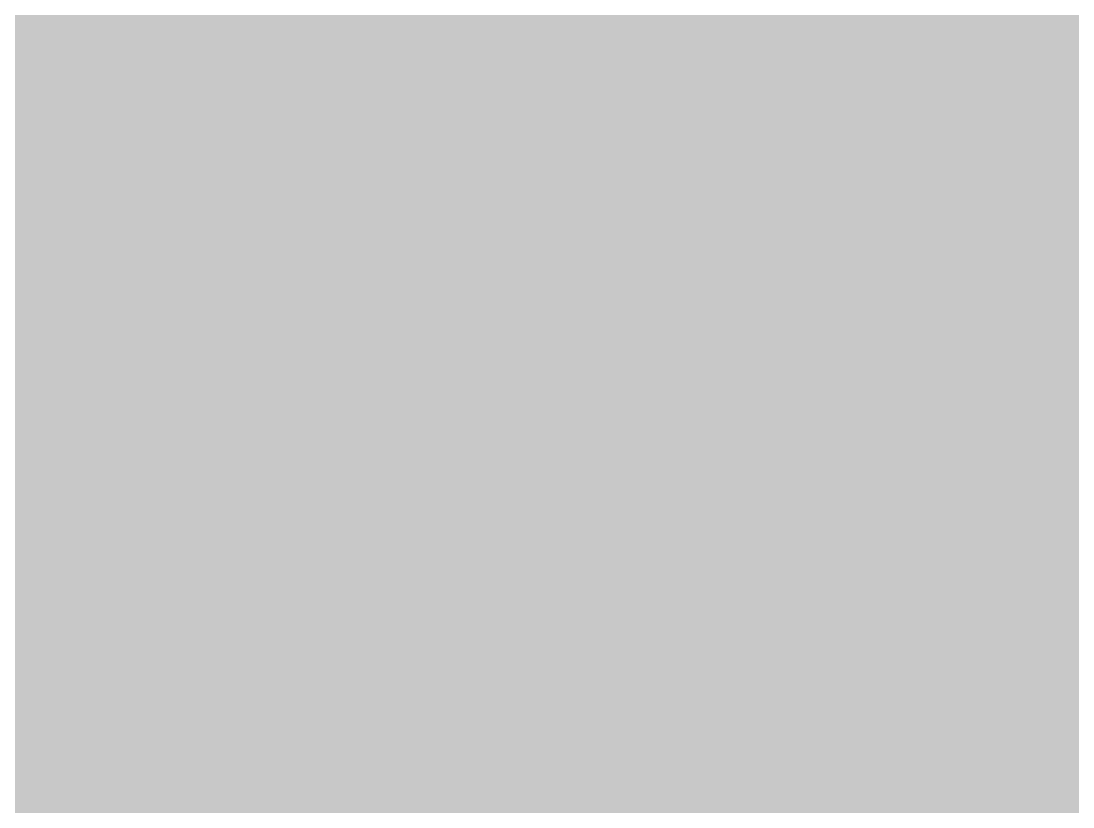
# Model space of a CAD drawing. Header units: metres. Extents: x 320712 to 330859, y 7395954 to 7410037.
# Drawn here: x 324585.9979 to 324586.2649, y 7398345.4263 to 7398345.6258 of the extents above; entities that cross this region are included whole.
import ezdxf

# ---------------------------------------------------------------- set-up
doc = ezdxf.new("R2010")
doc.units = ezdxf.units.M
for name, color, linetype, lineweight in [('_AUX-PLATAFORMA EXISTENTE', 252, 'Continuous', 25), ('U-HZ-EIXO LINHA-TESTE', 130, 'TESTE_LINE', 30), ('U-HZ-EIXO PATIO', 200, 'PATIO_LINE', 30)]:
    doc.layers.add(name, color=color, linetype=linetype, lineweight=lineweight)
for name, color, linetype in [('_EDIFICACOES_PATIO_LAPA', 30, 'Continuous'), ('_LIMITE CONCESS', 30, 'CONC_LINE'), ('F-HATCH-MRS', 91, 'Continuous')]:
    doc.layers.add(name, color=color, linetype=linetype)
doc.styles.get("Standard").update_dxf_attribs({"font": 'arial.ttf'})
doc.linetypes.add('CONC_LINE', pattern='A,3.5,-0.25,["CONC",Standard,S=0.175,R=0,X=-0.05,Y=-0.1],-0.75', length=4.5)
doc.linetypes.add('ESTACIONAMENTO_LINE', pattern='A,3.5,-0.25,["ESTAC",Standard,S=0.175,R=0,X=-0.05,Y=-0.1],-0.9', length=4.65)
doc.linetypes.add('PATIO_LINE', pattern='A,3.5,-0.25,["PATIO",Standard,S=0.175,R=0,X=-0.05,Y=-0.1],-0.9', length=4.65)
doc.linetypes.add('TESTE_LINE', pattern='A,3.5,-0.25,["LINHA-TESTE",Standard,S=0.175,R=0,X=-0.05,Y=-0.1],-1.7', length=5.45)

# ---------------------------------------------------------------- blocks, each defined once
blk = doc.blocks.new('Pátio Lapa')
at = {"layer": '_EDIFICACOES_PATIO_LAPA', "linetype": 'Continuous', "const_width": 0.3}
blk.add_lwpolyline([(323976.15444, 7397371.50167), (323920.04009, 7397425.37056), (323896.92157, 7397447.0166), (323899.17223, 7397449.28625), (323896.10399, 7397452.19947), (323893.86129, 7397449.92576), (323883.46966, 7397459.78318), (323887.46402, 7397463.96261), (323880.66378, 7397470.31051), (323873.92212, 7397463.7855), (323884.52119, 7397452.39433), (323882.41043, 7397450.11153), (323897.31686, 7397436.059), (323896.17008, 7397434.87035), (323913.44739, 7397418.47332), (323920.04009, 7397425.37056), (323917.18411, 7397422.38265), (323919.6787, 7397419.89331), (323918.04427, 7397418.02695), (323971.83822, 7397367.00553)], close=True, dxfattribs=at)
at = {"layer": 'U-HZ-EIXO LINHA-TESTE', "linetype": 'ByBlock', "flags": 128}
blk.add_lwpolyline([(323803.38772, 7397713.086), (323824.64511, 7397642.61426, 0.055038), (323846.16106, 7397592.13699), (323865.50933, 7397557.78063, 0.011726), (323880.09234, 7397533.24964, 0.054886), (324086.18414, 7397272.82751, 0.057878), (324190.57787, 7397189.08884, 0.01782), (324289.17489, 7397132.00812, 0.000948), (324296.16333, 7397128.30522), (324345.1841, 7397102.78357, 0.010964), (324360.92538, 7397095.04476), (324832.1821, 7396876.05929)], format="xyb", dxfattribs=at)
at = {"layer": 'U-HZ-EIXO PATIO', "linetype": 'ESTACIONAMENTO_LINE', "lineweight": -3}
blk.add_arc((325165.7533, 7398338.93164), 1521.55, 209.79473994, 220.92016892, dxfattribs=at)
blk = doc.blocks.new('ACAD-Trecho Total_BASE ESTAÇÕES_2021.04.13')
at = {"layer": '_AUX-PLATAFORMA EXISTENTE'}
blk.add_blockref('Pátio Lapa', (673.85372, 925.50534), dxfattribs=at)

msp = doc.modelspace()

# ---------------------------------------------------------------- hatches: boundary and pattern name
at = {"layer": 'F-HATCH-MRS', "transparency": 33554559}
h = msp.add_hatch(color=256, dxfattribs=at)
h.dxf.hatch_style = 1
h.paths.add_polyline_path([(324570.77529, 7398372.52194), (324573.02595, 7398374.79159), (324570.01428, 7398377.76217), (324567.71501, 7398375.4311), (324557.36036, 7398385.32722), (324561.26853, 7398389.51389), (324554.51749, 7398395.81586), (324547.77583, 7398389.29084), (324558.37491, 7398377.89967), (324556.26414, 7398375.61688), (324571.17057, 7398361.56434), (324570.0238, 7398360.37569), (324587.30111, 7398343.97866), (324591.01315, 7398347.91262), (324591.59314, 7398347.33385), (324594.24862, 7398350.15008)])

# ---------------------------------------------------------------- linework, layer by layer
at = {"layer": '_LIMITE CONCESS', "ltscale": 4, "const_width": 0.8, "flags": 128}
msp.add_lwpolyline([(324554.51749, 7398395.81586), (324547.77583, 7398389.29084), (324558.37491, 7398377.89967), (324556.26414, 7398375.61688), (324571.17057, 7398361.56434), (324570.0238, 7398360.37569), (324587.30111, 7398343.97866), (324591.01315, 7398347.91262), (324593.53242, 7398345.39865), (324591.89799, 7398343.53229), (324645.69194, 7398292.51088), (324650.00816, 7398297.00701), (324570.77529, 7398372.52194), (324573.02595, 7398374.79159), (324570.01428, 7398377.76217), (324567.71501, 7398375.4311), (324557.36036, 7398385.32722), (324561.26853, 7398389.51389), (324554.51749, 7398395.81586)], dxfattribs=at)

# ---------------------------------------------------------------- block references
at = {"color": 7, "true_color": 0xffffff}
msp.add_blockref('ACAD-Trecho Total_BASE ESTAÇÕES_2021.04.13', (0, 0), dxfattribs=at)

doc.saveas('drawing.dxf')
